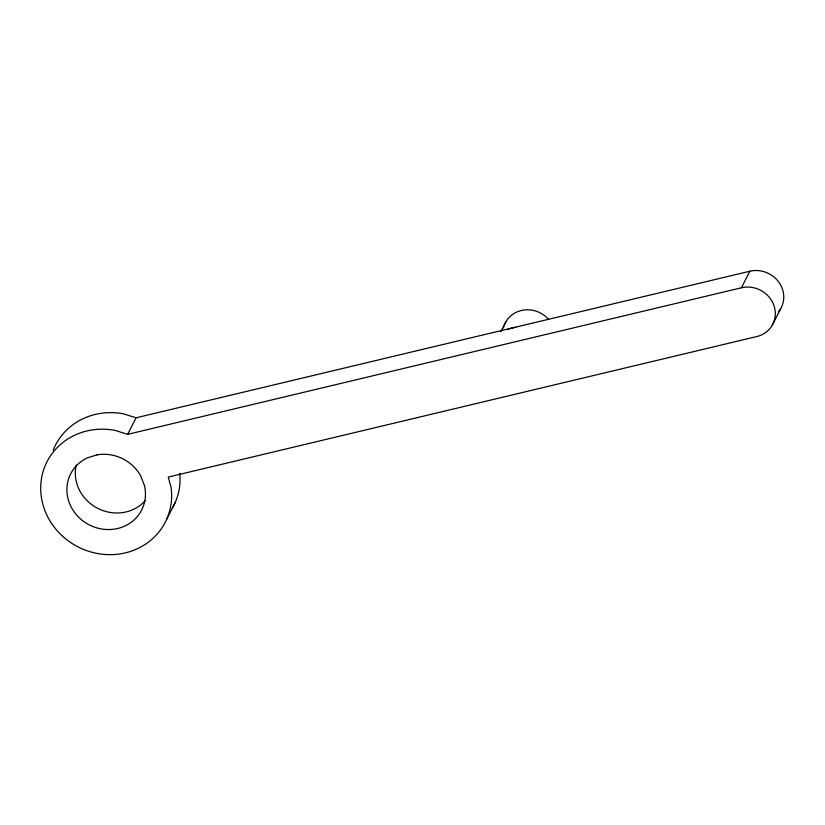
<?xml version="1.0" encoding="UTF-8"?>
<svg xmlns="http://www.w3.org/2000/svg" width="825" height="825" viewBox="0 0 825 825"><rect width="100%" height="100%" fill="white"/><g stroke="black" fill="none" stroke-linecap="round" stroke-linejoin="round"><path stroke-width="1.24" d="M127.658 434.342L741.417 287.781A26.565 24.698 27 0 1 774.17 306.178A26.565 24.698 27 0 1 756.865 336.528L168.248 477.087L171.084 487.4A66.413 61.751 27 0 1 109.024 554.648A66.413 61.751 27 0 1 40.755 485.492A66.413 61.751 27 0 1 114.716 430.299L127.658 434.342L136.094 417.79L749.853 271.229A26.565 24.698 27 0 1 779.12 282.573A26.565 24.698 27 0 1 778.253 312.139M166.66 519.296L175.096 502.745M500.816 331.681L505.818 321.874M741.417 287.781L749.853 271.229M772.303 325.163L780.739 308.612M136.094 417.79L123.152 413.748A66.413 61.751 27 0 0 53.161 450.254M508.138 329.35A26.565 24.698 27 0 1 515.707 327.37M503.436 327.876A26.565 24.698 27 0 1 522.349 310.272A26.565 24.698 27 0 1 548.388 319.162M145.2 500.651A39.848 37.053 27 0 1 97.546 508.252A39.848 37.053 27 0 1 76.261 464.991M179.809 473.354A66.413 61.751 27 0 1 172.281 508.272M96.896 454.874L87.326 457.875A39.848 37.053 27 0 0 70.187 504.962A39.848 37.053 27 0 0 118.738 528.227A39.848 37.053 27 0 0 144.344 485.193L140.642 475.839A39.848 37.053 27 0 0 96.896 454.874"/></g></svg>
